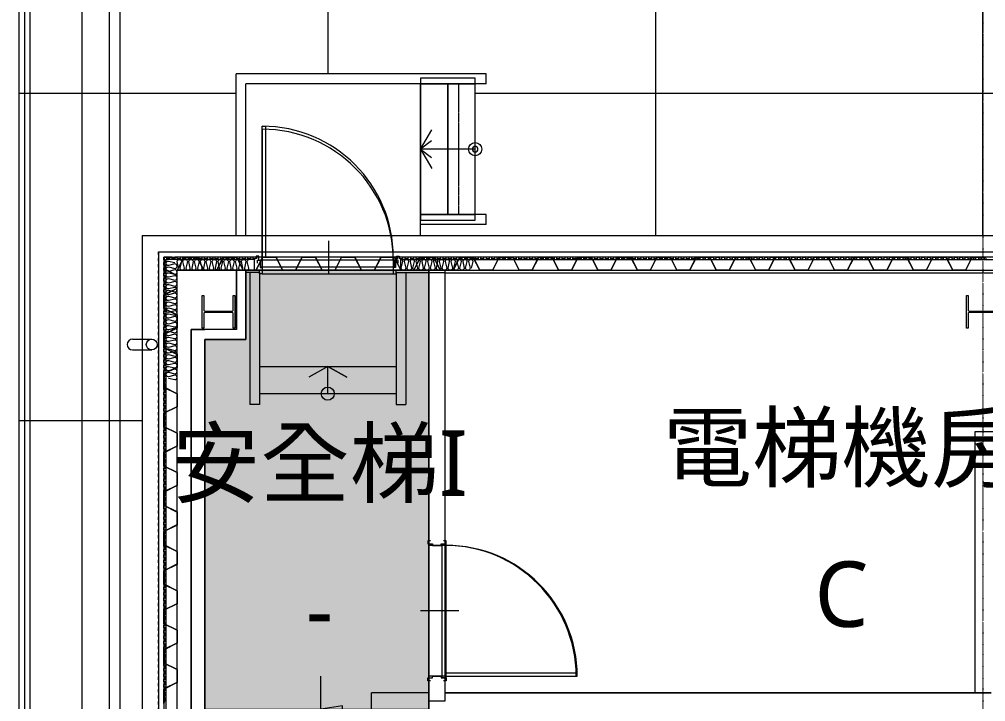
# Model space of a CAD drawing. Extents: x -32000 to 401936, y -48083 to 131250.
# Drawn here: x 175 to 9025, y 63428 to 69680 of the extents above; entities that cross this region are included whole.
import ezdxf
from ezdxf.enums import TextEntityAlignment as Align

# ---------------------------------------------------------------- set-up
doc = ezdxf.new("R2010")
doc.units = 0
doc.header["$LTSCALE"] = 10
for name, pattern in [('H12PL4$0$JJP_三點線', [0.9, 0.3, -0.15, 0, -0.15, 0, -0.15, 0, -0.15]), ('H12PL4$0$JJP_虛線(退縮線、投影線、地下室範圍、非屬本工程、圖面分區)', [0.45, 0.3, -0.15]), ('XFM7P40ICA$0$H12PL4$0$CENTERK1', [0.0983, 0.0833, -0.005, 0.005, -0.005]), ('XFM7P40ICA$0$H12PL4$0$JJP_三點線', [0.9, 0.3, -0.15, 0, -0.15, 0, -0.15, 0, -0.15]), ('XFM7P40ICA$0$H12PL4$0$TAI_虛線', [5.644, 2.822, -2.822])]:
    doc.linetypes.add(name, pattern=pattern)
for name, color, linetype in [('H12PL4$0$A-STRS', 252, 'Continuous'), ('H12PL4$0$A-WALL-EX', 252, 'Continuous'), ('H12PL4$0$A-WALL-IN', 252, 'Continuous'), ('H12PL4$0$A-ZONE', 252, 'Continuous'), ('H12PL4$0$Door', 252, 'Continuous'), ('H12PL4$0$Hattch', 252, 'Continuous'), ('H12PL4$0$S-GRID', 252, 'Continuous'), ('H12PL4$0$S-SLAB-SHOW', 252, 'Continuous'), ('XFM7P40ICA$0$H12PL4$0$A-CLNG', 252, 'Continuous'), ('XFM7P40ICA$0$H12PL4$0$A-WALL-EX', 252, 'Continuous'), ('XFM7P40ICA$0$H12PL4$0$A-WALL-IN', 252, 'Continuous'), ('XFM7P40ICA$0$H12PL4$0$Hattch', 252, 'Continuous'), ('XFM7P40ICA$0$H12PL4$0$L40_19_200_HYOKI', 252, 'Continuous'), ('XFM7P40ICA$0$H12PL4$0$L40_19_DRAN', 252, 'Continuous'), ('XFM7P40ICA$0$H12PL4$0$L40_19_GW', 252, 'Continuous'), ('XFM7P40ICA$0$H12PL4$0$L40_19_KAIDAN', 252, 'Continuous'), ('XFM7P40ICA$0$H12PL4$0$L40_19_MEJI', 252, 'Continuous'), ('XFM7P40ICA$0$H12PL4$0$L40_19_SIAGE1', 252, 'Continuous'), ('XFM7P40ICA$0$H12PL4$0$L40_19_SIAGE2', 252, 'Continuous'), ('XFM7P40ICA$0$H12PL4$0$L40_19_SIAGE3', 252, 'Continuous'), ('XFM7P40ICA$0$H12PL4$0$L40_19_STEEL2', 252, 'Continuous'), ('XFM7P40ICA$0$H12PL4$0$L40_19_SUGATA3', 252, 'Continuous'), ('XFM7P40ICA$0$H12PL4$0$L40_19_TATEGU1', 252, 'Continuous'), ('XFM7P40ICA$0$H12PL4$0$L40_19_TATEGU3', 252, 'Continuous'), ('XFM7P40ICA$0$H12PL4$0$S-GRID', 252, 'Continuous')]:
    doc.layers.add(name, color=color, linetype=linetype)
doc.styles.add('H12PL4$0$Standard', font='', dxfattribs={"width": 0.8})
doc.styles.get('H12PL4$0$Standard').set_extended_font_data('Microsoft JhengHei')

# ---------------------------------------------------------------- blocks, each defined once
blk = doc.blocks.new('XFM7P40ICA$0$H12PL4')
at = {"layer": 'XFM7P40ICA$0$H12PL4$0$A-CLNG', "linetype": 'XFM7P40ICA$0$H12PL4$0$TAI_虛線', "lineweight": 0, "flags": 128}
for points in [[(1450, 67550), (14310, 67550)], [(1450, 59450), (1450, 67550)]]:
    blk.add_lwpolyline(points, dxfattribs=at)
at = {"layer": 'XFM7P40ICA$0$H12PL4$0$A-WALL-EX', "lineweight": 0}
for p, q in [((750, -2300), (750, 82649.8)), ((1100, -2300), (1100, 82649.8))]:
    blk.add_line(p, q, dxfattribs=at)
at = {"layer": 'XFM7P40ICA$0$H12PL4$0$A-WALL-EX', "lineweight": 0, "flags": 128}
for points in [[(1500, 67500), (1620, 67500)], [(1500, 67500), (1500, 59500)], [(14140, 67500), (1620, 67500)], [(1620, 67380), (14140, 67380)], [(1620, 59620), (1620, 67380)]]:
    blk.add_lwpolyline(points, dxfattribs=at)
at = {"layer": 'XFM7P40ICA$0$H12PL4$0$A-WALL-IN', "lineweight": 0, "flags": 128}
for points in [[(4075, 67355.5), (3925, 67355.5)], [(3925, 67355.5), (3925, 63435)], [(4075, 63435), (4075, 67355.5)], [(3925, 63435), (4075, 63435)]]:
    blk.add_lwpolyline(points, dxfattribs=at)
at = {"layer": 'XFM7P40ICA$0$H12PL4$0$Hattch', "lineweight": 0}
for p, q in [((1501.7, 67500), (1501.7, 67498.3)), ((1501.7, 67498.3), (1501.7, 67391.4)), ((1622.3, 67381.7), (1681.4, 67500)), ((1623.3, 67380), (1682.5, 67498.3)), ((1804.2, 67498.3), (1682.5, 67498.3)), ((1864.4, 67380), (1805.2, 67498.3)), ((1865.4, 67381.7), (1806.2, 67500)), ((1983.3, 67381.7), (2042.5, 67500)), ((1984.4, 67380), (2043.5, 67498.3)), ((2042.5, 67500), (2166.2, 67500)), ((2165.2, 67498.3), (2043.5, 67498.3)), ((2225.4, 67380), (2166.2, 67498.3)), ((2226.4, 67381.7), (2167.3, 67500)), ((2344.4, 67381.7), (2403.5, 67500)), ((2345.4, 67380), (2404.5, 67498.3)), ((2403.5, 67500), (2527.3, 67500)), ((2526.2, 67498.3), (2404.5, 67498.3)), ((2586.4, 67380), (2527.3, 67498.3)), ((2587.5, 67381.7), (2528.3, 67500)), ((2705.4, 67381.7), (2764.5, 67500)), ((2706.4, 67380), (2765.6, 67498.3)), ((2764.5, 67500), (2888.3, 67500)), ((2887.3, 67498.3), (2765.6, 67498.3)), ((2947.5, 67380), (2888.3, 67498.3)), ((2948.5, 67381.7), (2889.3, 67500)), ((3066.4, 67381.7), (3125.6, 67500)), ((3067.5, 67380), (3126.6, 67498.3)), ((3125.6, 67500), (3249.3, 67500)), ((3248.3, 67498.3), (3126.6, 67498.3)), ((3308.5, 67380), (3249.3, 67498.3)), ((3309.5, 67381.7), (3250.4, 67500)), ((3427.5, 67381.7), (3486.6, 67500)), ((3428.5, 67380), (3487.7, 67498.3)), ((3486.6, 67500), (3610.4, 67500)), ((3609.3, 67498.3), (3487.7, 67498.3)), ((3669.5, 67380), (3610.4, 67498.3)), ((3670.6, 67381.7), (3611.4, 67500)), ((3788.5, 67381.7), (3847.7, 67500)), ((3789.5, 67380), (3848.7, 67498.3)), ((3847.7, 67500), (3971.4, 67500)), ((3970.4, 67498.3), (3848.7, 67498.3)), ((4030.6, 67380), (3971.4, 67498.3)), ((4031.6, 67381.7), (3972.5, 67500)), ((4149.5, 67381.7), (4208.7, 67500)), ((4150.6, 67380), (4209.7, 67498.3)), ((4208.7, 67500), (4332.5, 67500)), ((4331.4, 67498.3), (4209.7, 67498.3)), ((4391.6, 67380), (4332.5, 67498.3)), ((4392.7, 67381.7), (4333.5, 67500)), ((4510.6, 67381.7), (4569.7, 67500)), ((4511.6, 67380), (4570.8, 67498.3)), ((4569.7, 67500), (4693.5, 67500)), ((4692.5, 67498.3), (4570.8, 67498.3)), ((4752.7, 67380), (4693.5, 67498.3)), ((4753.7, 67381.7), (4694.5, 67500)), ((4871.6, 67381.7), (4930.8, 67500)), ((4872.7, 67380), (4931.8, 67498.3)), ((4930.8, 67500), (5054.5, 67500)), ((5053.5, 67498.3), (4931.8, 67498.3)), ((5113.7, 67380), (5054.5, 67498.3)), ((5114.7, 67381.7), (5055.6, 67500)), ((5232.7, 67381.7), (5291.8, 67500)), ((5233.7, 67380), (5292.9, 67498.3)), ((5291.8, 67500), (5415.6, 67500)), ((5414.5, 67498.3), (5292.9, 67498.3)), ((5474.7, 67380), (5415.6, 67498.3)), ((5475.8, 67381.7), (5416.6, 67500)), ((5593.7, 67381.7), (5652.9, 67500)), ((5594.7, 67380), (5653.9, 67498.3)), ((5652.9, 67500), (5776.6, 67500)), ((5775.6, 67498.3), (5653.9, 67498.3)), ((5835.8, 67380), (5776.6, 67498.3)), ((5836.8, 67381.7), (5777.7, 67500)), ((5954.7, 67381.7), (6013.9, 67500)), ((5955.8, 67380), (6014.9, 67498.3)), ((6013.9, 67500), (6137.7, 67500)), ((6136.6, 67498.3), (6014.9, 67498.3)), ((6196.8, 67380), (6137.7, 67498.3)), ((6197.8, 67381.7), (6138.7, 67500)), ((6315.8, 67381.7), (6374.9, 67500)), ((6316.8, 67380), (6376, 67498.3)), ((6374.9, 67500), (6498.7, 67500)), ((6497.7, 67498.3), (6376, 67498.3)), ((6557.8, 67380), (6498.7, 67498.3)), ((6558.9, 67381.7), (6499.7, 67500)), ((6676.8, 67381.7), (6736, 67500)), ((6677.8, 67380), (6737, 67498.3)), ((6736, 67500), (6859.7, 67500)), ((6858.7, 67498.3), (6737, 67498.3)), ((6918.9, 67380), (6859.7, 67498.3)), ((6919.9, 67381.7), (6860.8, 67500)), ((7037.8, 67381.7), (7097, 67500)), ((7038.9, 67380), (7098, 67498.3)), ((7097, 67500), (7220.8, 67500)), ((7219.7, 67498.3), (7098, 67498.3)), ((7279.9, 67380), (7220.8, 67498.3)), ((7281, 67381.7), (7221.8, 67500)), ((7398.9, 67381.7), (7458, 67500)), ((7399.9, 67380), (7459.1, 67498.3)), ((7458, 67500), (7581.8, 67500)), ((7580.8, 67498.3), (7459.1, 67498.3)), ((7641, 67380), (7581.8, 67498.3)), ((7642, 67381.7), (7582.8, 67500)), ((7759.9, 67381.7), (7819.1, 67500)), ((7761, 67380), (7820.1, 67498.3)), ((7819.1, 67500), (7942.8, 67500)), ((7941.8, 67498.3), (7820.1, 67498.3)), ((8002, 67380), (7942.8, 67498.3)), ((8003, 67381.7), (7943.9, 67500)), ((8121, 67381.7), (8180.1, 67500)), ((8122, 67380), (8181.2, 67498.3)), ((8180.1, 67500), (8303.9, 67500)), ((8302.8, 67498.3), (8181.2, 67498.3)), ((8363, 67380), (8303.9, 67498.3)), ((8364.1, 67381.7), (8304.9, 67500)), ((8482, 67381.7), (8541.2, 67500)), ((8483, 67380), (8542.2, 67498.3)), ((8541.2, 67500), (8664.9, 67500)), ((8663.9, 67498.3), (8542.2, 67498.3)), ((8724.1, 67380), (8664.9, 67498.3)), ((8725.1, 67381.7), (8666, 67500)), ((8843, 67381.7), (8902.2, 67500)), ((8844.1, 67380), (8903.2, 67498.3)), ((8902.2, 67500), (9026, 67500)), ((9024.9, 67498.3), (8903.2, 67498.3)), ((1520.8, 67380), (1500, 67390.4)), ((1524.6, 67380), (1501.7, 67391.4)), ((1618.3, 67331.2), (1520.8, 67380)), ((1620, 67332.3), (1524.6, 67380)), ((1622.3, 67381.7), (1620, 67381.7)), ((1984.4, 67380), (1864.4, 67380)), ((1983.3, 67381.7), (1865.4, 67381.7)), ((2345.4, 67380), (2225.4, 67380)), ((2344.4, 67381.7), (2226.4, 67381.7)), ((2706.4, 67380), (2586.4, 67380)), ((2705.4, 67381.7), (2587.5, 67381.7)), ((3067.5, 67380), (2947.5, 67380)), ((3066.4, 67381.7), (2948.5, 67381.7)), ((3428.5, 67380), (3308.5, 67380)), ((3427.5, 67381.7), (3309.5, 67381.7)), ((3789.5, 67380), (3669.5, 67380)), ((3788.5, 67381.7), (3670.6, 67381.7)), ((4150.6, 67380), (4030.6, 67380)), ((4149.5, 67381.7), (4031.6, 67381.7)), ((4511.6, 67380), (4391.6, 67380)), ((4510.6, 67381.7), (4392.7, 67381.7)), ((4872.7, 67380), (4752.7, 67380)), ((4871.6, 67381.7), (4753.7, 67381.7)), ((5233.7, 67380), (5113.7, 67380)), ((5232.7, 67381.7), (5114.7, 67381.7)), ((5594.7, 67380), (5474.7, 67380)), ((5593.7, 67381.7), (5475.8, 67381.7)), ((5955.8, 67380), (5835.8, 67380)), ((5954.7, 67381.7), (5836.8, 67381.7)), ((6316.8, 67380), (6196.8, 67380)), ((6315.8, 67381.7), (6197.8, 67381.7)), ((6677.8, 67380), (6557.8, 67380)), ((6676.8, 67381.7), (6558.9, 67381.7)), ((7038.9, 67380), (6918.9, 67380)), ((7037.8, 67381.7), (6919.9, 67381.7)), ((7399.9, 67380), (7279.9, 67380)), ((7398.9, 67381.7), (7281, 67381.7)), ((7761, 67380), (7641, 67380)), ((7759.9, 67381.7), (7642, 67381.7)), ((8122, 67380), (8002, 67380)), ((8121, 67381.7), (8003, 67381.7)), ((8483, 67380), (8363, 67380)), ((8482, 67381.7), (8364.1, 67381.7)), ((8844.1, 67380), (8724.1, 67380)), ((8843, 67381.7), (8725.1, 67381.7)), ((1618.3, 67331.2), (1618.3, 67213.3)), ((1618.3, 67213.3), (1500, 67154.2)), ((1620, 67212.3), (1501.7, 67153.1)), ((1500, 67029.4), (1500, 67153.1)), ((1501.7, 67152.1), (1501.7, 67030.4)), ((1618.3, 66970.2), (1500, 67029.4)), ((1620, 66971.2), (1501.7, 67030.4)), ((1618.3, 66970.2), (1618.3, 66852.3)), ((1620, 66971.2), (1620, 66851.2)), ((1618.3, 66852.3), (1500, 66793.1)), ((1620, 66851.2), (1501.7, 66792.1)), ((1500, 66668.3), (1500, 66792.1)), ((1501.7, 66791), (1501.7, 66669.4)), ((1618.3, 66609.2), (1500, 66668.3)), ((1620, 66610.2), (1501.7, 66669.4)), ((1618.3, 66609.2), (1618.3, 66491.2)), ((1620, 66610.2), (1620, 66490.2)), ((1618.3, 66491.2), (1500, 66432.1)), ((1620, 66490.2), (1501.7, 66431)), ((1500, 66307.3), (1500, 66431)), ((1501.7, 66430), (1501.7, 66308.3)), ((1618.3, 66248.1), (1500, 66307.3)), ((1620, 66249.2), (1501.7, 66308.3)), ((1618.3, 66248.1), (1618.3, 66130.2)), ((1620, 66249.2), (1620, 66129.2)), ((1618.3, 66130.2), (1500, 66071)), ((1620, 66129.2), (1501.7, 66070)), ((1500, 65946.3), (1500, 66070)), ((1501.7, 66069), (1501.7, 65947.3)), ((1618.3, 65887.1), (1500, 65946.3)), ((1620, 65888.1), (1501.7, 65947.3)), ((1618.3, 65887.1), (1618.3, 65769.2)), ((1620, 65888.1), (1620, 65768.1)), ((1618.3, 65769.2), (1500, 65710)), ((1620, 65768.1), (1501.7, 65709)), ((1500, 65585.2), (1500, 65709)), ((1501.7, 65707.9), (1501.7, 65586.3)), ((1618.3, 65526.1), (1500, 65585.2)), ((1620, 65527.1), (1501.7, 65586.3)), ((1618.3, 65526.1), (1618.3, 65408.1)), ((1620, 65527.1), (1620, 65407.1)), ((1618.3, 65408.1), (1500, 65349)), ((1620, 65407.1), (1501.7, 65347.9)), ((1500, 65224.2), (1500, 65347.9)), ((1501.7, 65346.9), (1501.7, 65225.2)), ((1618.3, 65165), (1500, 65224.2)), ((1620, 65166.1), (1501.7, 65225.2)), ((1618.3, 65165), (1618.3, 65047.1)), ((1620, 65166.1), (1620, 65046.1)), ((1618.3, 65047.1), (1500, 64987.9)), ((1500, 64863.1), (1500, 64986.9)), ((1620, 65046.1), (1501.7, 64986.9)), ((1501.7, 64985.9), (1501.7, 64864.2)), ((1618.3, 64804), (1500, 64863.1)), ((1620, 64805), (1501.7, 64864.2)), ((1618.3, 64804), (1618.3, 64686.1)), ((1620, 64805), (1620, 64685)), ((1618.3, 64686.1), (1500, 64626.9)), ((1500, 64502.1), (1500, 64625.9)), ((1620, 64685), (1501.7, 64625.9)), ((1501.7, 64624.8), (1501.7, 64503.1)), ((1618.3, 64442.9), (1500, 64502.1)), ((1620, 64444), (1501.7, 64503.1)), ((1618.3, 64442.9), (1618.3, 64325)), ((1620, 64444), (1620, 64324)), ((1618.3, 64325), (1500, 64265.9)), ((1500, 64141.1), (1500, 64264.8)), ((1620, 64324), (1501.7, 64264.8)), ((1501.7, 64263.8), (1501.7, 64142.1)), ((1618.3, 64081.9), (1500, 64141.1)), ((1620, 64082.9), (1501.7, 64142.1)), ((1618.3, 64081.9), (1618.3, 63964)), ((1620, 64082.9), (1620, 63962.9)), ((1618.3, 63964), (1500, 63904.8)), ((1500, 63780), (1500, 63903.8)), ((1620, 63962.9), (1501.7, 63903.8)), ((1501.7, 63902.7), (1501.7, 63781.1)), ((1618.3, 63720.9), (1500, 63780)), ((1620, 63721.9), (1501.7, 63781.1)), ((1618.3, 63720.9), (1618.3, 63602.9)), ((1620, 63721.9), (1620, 63601.9)), ((1618.3, 63602.9), (1500, 63543.8)), ((1620, 63601.9), (1501.7, 63542.7)), ((1500, 63419), (1500, 63542.7)), ((1501.7, 63541.7), (1501.7, 63420))]:
    blk.add_line(p, q, dxfattribs=at)
at = {"layer": 'XFM7P40ICA$0$H12PL4$0$L40_19_200_HYOKI', "lineweight": 0, "flags": 128}
blk.add_lwpolyline([(3134.9, 63160), (3134.9, 63390), (2934.9, 63360), (2934.9, 63660)], dxfattribs=at)
at = {"layer": 'XFM7P40ICA$0$H12PL4$0$L40_19_DRAN', "lineweight": 0}
for p, q in [((1212.5, 66750), (1387.5, 66750)), ((1212.5, 66650), (1387.5, 66650))]:
    blk.add_line(p, q, dxfattribs=at)
blk.add_circle((1387.5, 66700), 50, dxfattribs=at)
blk.add_arc((1212.5, 66700), 50, 90, 270, dxfattribs=at)
at = {"layer": 'XFM7P40ICA$0$H12PL4$0$L40_19_GW', "lineweight": 0, "flags": 128}
for points in [[(1540.1, 66393), (1598.9, 66378.6, 1), (1598.9, 66419.8), (1540.1, 66405.4, -1), (1540.1, 66446.6), (1598.9, 66432.2, 1), (1598.9, 66473.4), (1540.1, 66459, -1), (1540.1, 66500.2), (1598.9, 66485.8, 1), (1598.9, 66527), (1540.1, 66512.6, -1), (1540.1, 66553.8), (1598.9, 66539.4, 1), (1598.9, 66580.6), (1540.1, 66566.2, -1), (1540.1, 66607.4), (1598.9, 66593, 1), (1598.9, 66634.2), (1540.1, 66619.8, -1), (1540.1, 66661), (1598.9, 66646.6, 1), (1598.9, 66687.8), (1540.1, 66673.4, -1), (1540.1, 66714.6), (1598.9, 66700.2, 1), (1598.9, 66741.4), (1540.1, 66727, -1), (1540.1, 66768.2), (1598.9, 66753.8, 1), (1598.9, 66795), (1540.1, 66780.6, -1), (1540.1, 66821.8), (1598.9, 66807.4, 1), (1598.9, 66848.6), (1540.1, 66834.2, -1), (1540.1, 66875.4), (1598.9, 66861, 1), (1598.9, 66902.2), (1540.1, 66887.8, -1), (1540.1, 66929), (1598.9, 66914.6, 1), (1598.9, 66955.8), (1540.1, 66941.4, -1), (1540.1, 66982.6), (1598.9, 66968.2, 1), (1598.9, 67009.4), (1540.1, 66995, -1), (1540.1, 67036.2), (1598.9, 67021.8, 1), (1598.9, 67063), (1540.1, 67048.6, -1), (1540.1, 67089.8), (1598.9, 67075.4, 1), (1598.9, 67116.6), (1540.1, 67102.2, -1), (1540.1, 67143.4), (1598.9, 67129, 1), (1598.9, 67170.2), (1540.1, 67155.8, -1), (1540.1, 67197), (1598.9, 67182.6, 1), (1598.9, 67223.8), (1540.1, 67209.4, -1), (1540.1, 67250.6), (1598.9, 67236.2, 1), (1598.9, 67277.4), (1540.1, 67263, -1), (1540.1, 67304.2), (1598.9, 67289.8, 1), (1598.9, 67331), (1540.1, 67316.6, -1), (1540.1, 67357.8), (1598.9, 67343.4, 1), (1598.9, 67384.6), (1540.1, 67370.2, -1), (1540.1, 67411.4), (1598.9, 67397, 1), (1598.9, 67438.2), (1540.1, 67423.8, -1), (1540.1, 67465), (1598.9, 67450.6)], [(1633.9, 67401.1), (1619.5, 67459.9, -1), (1660.7, 67459.9), (1646.3, 67401.1, 1), (1687.5, 67401.1), (1673.1, 67459.9, -1), (1714.3, 67459.9), (1699.9, 67401.1, 1), (1741.1, 67401.1), (1726.7, 67459.9, -1), (1767.9, 67459.9), (1753.5, 67401.1, 1), (1794.7, 67401.1), (1780.3, 67459.9, -1), (1821.5, 67459.9), (1807.1, 67401.1, 1), (1848.3, 67401.1), (1833.9, 67459.9, -1), (1875.1, 67459.9), (1860.7, 67401.1, 1), (1901.9, 67401.1), (1887.5, 67459.9, -1), (1928.7, 67459.9), (1914.3, 67401.1, 1), (1955.5, 67401.1), (1941.1, 67459.9, -1), (1982.3, 67459.9), (1967.9, 67401.1, 1), (2009.1, 67401.1), (1994.7, 67459.9, -1), (2035.9, 67459.9), (2021.5, 67401.1, 1), (2062.7, 67401.1), (2048.3, 67459.9, -1), (2089.5, 67459.9), (2075.1, 67401.1, 1), (2116.3, 67401.1), (2101.9, 67459.9, -1), (2143.1, 67459.9), (2128.7, 67401.1, 1), (2169.9, 67401.1), (2155.5, 67459.9, -1), (2196.7, 67459.9), (2182.3, 67401.1, 1), (2223.5, 67401.1), (2209.1, 67459.9, -1), (2250.3, 67459.9), (2235.9, 67401.1, 1), (2277.1, 67401.1), (2262.7, 67459.9, -0.367658), (2280, 67480.2)], [(4316.1, 67401.1), (4330.5, 67459.9, 1), (4289.3, 67459.9), (4303.7, 67401.1, -1), (4262.5, 67401.1), (4276.9, 67459.9, 1), (4235.7, 67459.9), (4250.1, 67401.1, -1), (4208.9, 67401.1), (4223.3, 67459.9, 1), (4182.1, 67459.9), (4196.5, 67401.1, -1), (4155.3, 67401.1), (4169.7, 67459.9, 1), (4128.5, 67459.9), (4142.9, 67401.1, -1), (4101.7, 67401.1), (4116.1, 67459.9, 1), (4074.9, 67459.9), (4089.3, 67401.1, -1), (4048.1, 67401.1), (4062.5, 67459.9, 1), (4021.3, 67459.9), (4035.7, 67401.1, -1), (3994.5, 67401.1), (4008.9, 67459.9, 1), (3967.7, 67459.9), (3982.1, 67401.1, -1), (3940.9, 67401.1), (3955.3, 67459.9, 1), (3914.1, 67459.9), (3928.5, 67401.1, -1), (3887.3, 67401.1), (3901.7, 67459.9, 1), (3860.5, 67459.9), (3874.9, 67401.1, -1), (3833.7, 67401.1), (3848.1, 67459.9, 1), (3806.9, 67459.9), (3821.3, 67401.1, -1), (3780.1, 67401.1), (3794.5, 67459.9, 1), (3753.3, 67459.9), (3767.7, 67401.1, -1), (3726.5, 67401.1), (3740.9, 67459.9, 1), (3699.7, 67459.9), (3714.1, 67401.1, -1), (3672.9, 67401.1), (3687.3, 67459.9, 0.367658), (3670, 67480.2)]]:
    blk.add_lwpolyline(points, format="xyb", dxfattribs=at)
at = {"layer": 'XFM7P40ICA$0$H12PL4$0$L40_19_KAIDAN', "lineweight": 0, "flags": 128}
blk.add_lwpolyline([(3000, 66250), (3000, 66500), (3175, 66400), (3000, 66500), (2825, 66400)], dxfattribs=at)
at = {"layer": 'XFM7P40ICA$0$H12PL4$0$L40_19_MEJI', "lineweight": 0}
for p, q in [((3000, 82050), (3000, 69180)), ((6000, 82050), (6000, 67700)), ((9000, 67700), (9000, 82050)), ((750, 45000), (750, 81550)), ((1000, 59050), (1000, 74500)), ((2160, 69000), (175, 69000)), ((17300, 69000), (4350, 69000)), ((1300, 66000), (175, 66000))]:
    blk.add_line(p, q, dxfattribs=at)
at = {"layer": 'XFM7P40ICA$0$H12PL4$0$L40_19_SIAGE1', "lineweight": 0}
for p, q in [((2250, 67358.5), (2250, 66747)), ((2375, 67358.5), (2250, 67358.5)), ((3625, 67358.5), (3925, 67358.5)), ((3925, 64900), (3925, 67358.5)), ((4075, 67355.5), (14115.5, 67355.5)), ((4075, 64900), (4075, 67355.5)), ((2250, 66747), (1875, 66747)), ((1875, 66747), (1875, 60600)), ((3925, 63510), (3925, 63620)), ((4075, 63510), (4075, 63620)), ((3400, 63360), (3400, 63510)), ((3925, 63510), (3400, 63510)), ((4075, 63510), (9075, 63510))]:
    blk.add_line(p, q, dxfattribs=at)
at = {"layer": 'XFM7P40ICA$0$H12PL4$0$L40_19_SIAGE1', "lineweight": 0, "flags": 128}
blk.add_lwpolyline([(1549.6, 67501.2), (1498.8, 67501.2), (1498.8, 67450.4)], dxfattribs=at)
blk.add_lwpolyline([(1549.6, 67501.2), (1498.8, 67501.2), (1498.8, 67450.4)], dxfattribs=at)
at = {"layer": 'XFM7P40ICA$0$H12PL4$0$L40_19_SIAGE2', "lineweight": 0, "flags": 128}
for points in [[(1500, 63410.4), (1500, 63435.2), (1514.5, 63435.2), (1514.5, 63460), (1500, 63460), (1500, 63484.8), (1514.5, 63484.8), (1514.5, 63509.6), (1500, 63509.6), (1500, 63534.4), (1514.5, 63534.4), (1514.5, 63559.2), (1500, 63559.2), (1500, 63584), (1514.5, 63584), (1514.5, 63608.8), (1500, 63608.8), (1500, 63633.6), (1514.5, 63633.6), (1514.5, 63658.4), (1500, 63658.4), (1500, 63683.2), (1514.5, 63683.2), (1514.5, 63708), (1500, 63708), (1500, 63732.8), (1514.5, 63732.8), (1514.5, 63757.6), (1500, 63757.6), (1500, 63782.4), (1514.5, 63782.4), (1514.5, 63807.2), (1500, 63807.2), (1500, 63832), (1514.5, 63832), (1514.5, 63856.8), (1500, 63856.8), (1500, 63881.6), (1514.5, 63881.6), (1514.5, 63906.4), (1500, 63906.4), (1500, 63931.2), (1514.5, 63931.2), (1514.5, 63956), (1500, 63956), (1500, 63980.8), (1514.5, 63980.8), (1514.5, 64005.6), (1500, 64005.6), (1500, 64030.4), (1514.5, 64030.4), (1514.5, 64055.2), (1500, 64055.2), (1500, 64080), (1514.5, 64080), (1514.5, 64104.8), (1500, 64104.8), (1500, 64129.6), (1514.5, 64129.6), (1514.5, 64154.4), (1500, 64154.4), (1500, 64179.2), (1514.5, 64179.2), (1514.5, 64204), (1500, 64204), (1500, 64228.8), (1514.5, 64228.8), (1514.5, 64253.6), (1500, 64253.6), (1500, 64278.4), (1514.5, 64278.4), (1514.5, 64303.2), (1500, 64303.2), (1500, 64328), (1514.5, 64328), (1514.5, 64352.8), (1500, 64352.8), (1500, 64377.6), (1514.5, 64377.6), (1514.5, 64402.4), (1500, 64402.4), (1500, 64427.2), (1514.5, 64427.2), (1514.5, 64452), (1500, 64452), (1500, 64476.8), (1514.5, 64476.8), (1514.5, 64501.6), (1500, 64501.6), (1500, 64526.4), (1514.5, 64526.4), (1514.5, 64551.2), (1500, 64551.2), (1500, 64576), (1514.5, 64576), (1514.5, 64600.8), (1500, 64600.8), (1500, 64625.6), (1514.5, 64625.6), (1514.5, 64650.4), (1500, 64650.4), (1500, 64675.2), (1514.5, 64675.2), (1514.5, 64700), (1500, 64700), (1500, 64724.8), (1514.5, 64724.8), (1514.5, 64749.6), (1500, 64749.6), (1500, 64774.4), (1514.5, 64774.4), (1514.5, 64799.2), (1500, 64799.2), (1500, 64824), (1514.5, 64824), (1514.5, 64848.8), (1500, 64848.8), (1500, 64873.6), (1514.5, 64873.6), (1514.5, 64898.4), (1500, 64898.4), (1500, 64923.2), (1514.5, 64923.2), (1514.5, 64948), (1500, 64948), (1500, 64972.8), (1514.5, 64972.8), (1514.5, 64997.6), (1500, 64997.6), (1500, 65022.4), (1514.5, 65022.4), (1514.5, 65047.2), (1500, 65047.2), (1500, 65072), (1514.5, 65072), (1514.5, 65096.8), (1500, 65096.8), (1500, 65121.6), (1514.5, 65121.6), (1514.5, 65146.4), (1500, 65146.4), (1500, 65171.2), (1514.5, 65171.2), (1514.5, 65196), (1500, 65196), (1500, 65220.8), (1514.5, 65220.8), (1514.5, 65245.6), (1500, 65245.6), (1500, 65270.4), (1514.5, 65270.4), (1514.5, 65295.2), (1500, 65295.2), (1500, 65320), (1514.5, 65320), (1514.5, 65344.8), (1500, 65344.8), (1500, 65369.6), (1514.5, 65369.6), (1514.5, 65394.4), (1500, 65394.4), (1500, 65419.2), (1514.5, 65419.2), (1514.5, 65444), (1500, 65444), (1500, 65468.8), (1514.5, 65468.8), (1514.5, 65493.6), (1500, 65493.6), (1500, 65518.4), (1514.5, 65518.4), (1514.5, 65543.2), (1500, 65543.2), (1500, 65568), (1514.5, 65568), (1514.5, 65592.8), (1500, 65592.8), (1500, 65617.6), (1514.5, 65617.6), (1514.5, 65642.4), (1500, 65642.4), (1500, 65667.2), (1514.5, 65667.2), (1514.5, 65692), (1500, 65692), (1500, 65716.8), (1514.5, 65716.8), (1514.5, 65741.6), (1500, 65741.6), (1500, 65766.4), (1514.5, 65766.4), (1514.5, 65791.2), (1500, 65791.2), (1500, 65816), (1514.5, 65816), (1514.5, 65840.8), (1500, 65840.8), (1500, 65865.6), (1514.5, 65865.6), (1514.5, 65890.4), (1500, 65890.4), (1500, 65915.2), (1514.5, 65915.2), (1514.5, 65940), (1500, 65940), (1500, 65964.8), (1514.5, 65964.8), (1514.5, 65989.6), (1500, 65989.6), (1500, 66014.4), (1514.5, 66014.4), (1514.5, 66039.2), (1500, 66039.2), (1500, 66064), (1514.5, 66064), (1514.5, 66088.8), (1500, 66088.8), (1500, 66113.6), (1514.5, 66113.6), (1514.5, 66138.4), (1500, 66138.4), (1500, 66163.2), (1514.5, 66163.2), (1514.5, 66188), (1500, 66188), (1500, 66212.8), (1514.5, 66212.8), (1514.5, 66237.6), (1500, 66237.6), (1500, 66262.4), (1514.5, 66262.4), (1514.5, 66287.2), (1500, 66287.2), (1500, 66312), (1514.5, 66312), (1514.5, 66336.8), (1500, 66336.8), (1500, 66361.6), (1514.5, 66361.6), (1514.5, 66386.4), (1500, 66386.4), (1500, 66411.2), (1514.5, 66411.2), (1514.5, 66436), (1500, 66436), (1500, 66460.8), (1514.5, 66460.8), (1514.5, 66485.6), (1500, 66485.6), (1500, 66510.4), (1514.5, 66510.4), (1514.5, 66535.2), (1500, 66535.2), (1500, 66560), (1514.5, 66560), (1514.5, 66584.8), (1500, 66584.8), (1500, 66609.6), (1514.5, 66609.6), (1514.5, 66634.4), (1500, 66634.4), (1500, 66659.2), (1514.5, 66659.2), (1514.5, 66684), (1500, 66684), (1500, 66708.8), (1514.5, 66708.8), (1514.5, 66733.6), (1500, 66733.6), (1500, 66758.4), (1514.5, 66758.4), (1514.5, 66783.2), (1500, 66783.2), (1500, 66808), (1514.5, 66808), (1514.5, 66832.8), (1500, 66832.8), (1500, 66857.6), (1514.5, 66857.6), (1514.5, 66882.4), (1500, 66882.4), (1500, 66907.2), (1514.5, 66907.2), (1514.5, 66932), (1500, 66932), (1500, 66956.8), (1514.5, 66956.8), (1514.5, 66981.6), (1500, 66981.6), (1500, 67006.4), (1514.5, 67006.4), (1514.5, 67031.2), (1500, 67031.2), (1500, 67056), (1514.5, 67056), (1514.5, 67080.8), (1500, 67080.8), (1500, 67105.6), (1514.5, 67105.6), (1514.5, 67130.4), (1500, 67130.4), (1500, 67155.2), (1514.5, 67155.2), (1514.5, 67180), (1500, 67180), (1500, 67204.8), (1514.5, 67204.8), (1514.5, 67229.6), (1500, 67229.6), (1500, 67254.4), (1514.5, 67254.4), (1514.5, 67279.2), (1500, 67279.2), (1500, 67304), (1514.5, 67304), (1514.5, 67328.8), (1500, 67328.8), (1500, 67353.6), (1514.5, 67353.6), (1514.5, 67378.4), (1500, 67378.4), (1500, 67403.2), (1514.5, 67403.2), (1514.5, 67428), (1500, 67428), (1500, 67452.8), (1514.5, 67452.8), (1514.5, 67477.6), (1500, 67477.6), (1500, 67500.8)], [(2366.4, 67485.5), (2366.4, 67500), (2341.6, 67500), (2341.6, 67485.5), (2316.8, 67485.5), (2316.8, 67500), (2292, 67500), (2292, 67485.5), (2267.2, 67485.5), (2267.2, 67500), (2242.4, 67500), (2242.4, 67485.5), (2217.6, 67485.5), (2217.6, 67500), (2192.8, 67500), (2192.8, 67485.5), (2168, 67485.5), (2168, 67500), (2143.2, 67500), (2143.2, 67485.5), (2118.4, 67485.5), (2118.4, 67500), (2093.6, 67500), (2093.6, 67485.5), (2068.8, 67485.5), (2068.8, 67500), (2044, 67500), (2044, 67485.5), (2019.2, 67485.5), (2019.2, 67500), (1994.4, 67500), (1994.4, 67485.5), (1969.6, 67485.5), (1969.6, 67500), (1946.4, 67500), (1946.4, 67485.5), (1921.6, 67485.5), (1921.6, 67500), (1896.8, 67500), (1896.8, 67485.5), (1872, 67485.5), (1872, 67500), (1847.2, 67500), (1847.2, 67485.5), (1822.4, 67485.5), (1822.4, 67500), (1797.6, 67500), (1797.6, 67485.5), (1772.8, 67485.5), (1772.8, 67500), (1748, 67500), (1748, 67485.5), (1723.2, 67485.5), (1723.2, 67500), (1698.4, 67500), (1698.4, 67485.5), (1673.6, 67485.5), (1673.6, 67500), (1648.8, 67500), (1648.8, 67485.5), (1624, 67485.5), (1624, 67500), (1599.2, 67500), (1599.2, 67485.5), (1574.4, 67485.5), (1574.4, 67500), (1549.6, 67500), (1549.6, 67485.5), (1524.8, 67485.5), (1524.8, 67500), (1500, 67500)], [(6409.8, 67485.5), (6385, 67485.5), (6385, 67500), (6360.2, 67500), (6360.2, 67485.5), (6335.4, 67485.5), (6335.4, 67500), (6310.6, 67500), (6310.6, 67485.5), (6285.8, 67485.5), (6285.8, 67500), (6261, 67500), (6261, 67485.5), (6236.2, 67485.5), (6236.2, 67500), (6211.4, 67500), (6211.4, 67485.5), (6186.6, 67485.5), (6186.6, 67500), (6161.8, 67500), (6161.8, 67485.5), (6137, 67485.5), (6137, 67500), (6112.2, 67500), (6112.2, 67485.5), (6087.4, 67485.5), (6087.4, 67500), (6062.6, 67500), (6062.6, 67485.5), (6037.8, 67485.5), (6037.8, 67500), (6014.6, 67500), (6014.6, 67485.5), (5989.8, 67485.5), (5989.8, 67500), (5965, 67500), (5965, 67485.5), (5940.2, 67485.5), (5940.2, 67500), (5915.4, 67500), (5915.4, 67485.5), (5890.6, 67485.5), (5890.6, 67500), (5865.8, 67500), (5865.8, 67485.5), (5841, 67485.5), (5841, 67500), (5816.2, 67500), (5816.2, 67485.5), (5791.4, 67485.5), (5791.4, 67500), (5766.6, 67500), (5766.6, 67485.5), (5741.8, 67485.5), (5741.8, 67500), (5717, 67500), (5717, 67485.5), (5692.2, 67485.5), (5692.2, 67500), (5667.4, 67500), (5667.4, 67485.5), (5642.6, 67485.5), (5642.6, 67500), (5617.8, 67500), (5617.8, 67485.5), (5593, 67485.5), (5593, 67500), (5568.2, 67500), (5568.2, 67485.5), (5543.4, 67485.5), (5543.4, 67500), (5518.6, 67500), (5518.6, 67485.5), (5493.8, 67485.5), (5493.8, 67500), (5469, 67500), (5469, 67485.5), (5444.2, 67485.5), (5444.2, 67500), (5419.4, 67500), (5419.4, 67485.5), (5394.6, 67485.5), (5394.6, 67500), (5369.8, 67500), (5369.8, 67485.5), (5345, 67485.5), (5345, 67500), (5320.2, 67500), (5320.2, 67485.5), (5295.4, 67485.5), (5295.4, 67500), (5270.6, 67500), (5270.6, 67485.5), (5245.8, 67485.5), (5245.8, 67500), (5221, 67500), (5221, 67485.5), (5196.2, 67485.5), (5196.2, 67500), (5171.4, 67500), (5171.4, 67485.5), (5146.6, 67485.5), (5146.6, 67500), (5121.8, 67500), (5121.8, 67485.5), (5097, 67485.5), (5097, 67500), (5072.2, 67500), (5072.2, 67485.5), (5047.4, 67485.5), (5047.4, 67500), (5022.6, 67500), (5022.6, 67485.5), (4997.8, 67485.5), (4997.8, 67500), (4973, 67500), (4973, 67485.5), (4948.2, 67485.5), (4948.2, 67500), (4923.4, 67500), (4923.4, 67485.5), (4898.6, 67485.5), (4898.6, 67500), (4873.8, 67500), (4873.8, 67485.5), (4849, 67485.5), (4849, 67500), (4824.2, 67500), (4824.2, 67485.5), (4799.4, 67485.5), (4799.4, 67500), (4774.6, 67500), (4774.6, 67485.5), (4749.8, 67485.5), (4749.8, 67500), (4725, 67500), (4725, 67485.5), (4700.2, 67485.5), (4700.2, 67500), (4675.4, 67500), (4675.4, 67485.5), (4650.6, 67485.5), (4650.6, 67500), (4625.8, 67500), (4625.8, 67485.5), (4601, 67485.5), (4601, 67500), (4576.2, 67500), (4576.2, 67485.5), (4551.4, 67485.5), (4551.4, 67500), (4526.6, 67500), (4526.6, 67485.5), (4501.8, 67485.5), (4501.8, 67500), (4477, 67500), (4477, 67485.5), (4452.2, 67485.5), (4452.2, 67500), (4427.4, 67500), (4427.4, 67485.5), (4402.6, 67485.5), (4402.6, 67500), (4377.8, 67500), (4377.8, 67485.5), (4353, 67485.5), (4353, 67500), (4328.2, 67500), (4328.2, 67485.5), (4303.4, 67485.5), (4303.4, 67500), (4278.6, 67500), (4278.6, 67485.5), (4253.8, 67485.5), (4253.8, 67500), (4229, 67500), (4229, 67485.5), (4204.2, 67485.5), (4204.2, 67500), (4179.4, 67500), (4179.4, 67485.5), (4154.6, 67485.5), (4154.6, 67500), (4129.8, 67500), (4129.8, 67485.5), (4105, 67485.5), (4105, 67500), (4080.2, 67500), (4080.2, 67485.5), (4055.4, 67485.5), (4055.4, 67500), (4030.6, 67500), (4030.6, 67485.5), (4005.8, 67485.5), (4005.8, 67500), (3982.6, 67500), (3982.6, 67485.5), (3957.8, 67485.5), (3957.8, 67500), (3933, 67500), (3933, 67485.5), (3908.2, 67485.5), (3908.2, 67500), (3883.4, 67500), (3883.4, 67485.5), (3858.6, 67485.5), (3858.6, 67500), (3833.8, 67500), (3833.8, 67485.5), (3809, 67485.5), (3809, 67500), (3784.2, 67500), (3784.2, 67485.5), (3759.4, 67485.5), (3759.4, 67500), (3734.6, 67500), (3734.6, 67485.5), (3709.8, 67485.5), (3709.8, 67500), (3685, 67500), (3685, 67485.5), (3660.2, 67485.5), (3660.2, 67500), (3635.4, 67500), (3635.4, 67485.5)], [(6409.8, 67485.5), (6409.8, 67500), (6434.6, 67500), (6434.6, 67485.5), (6459.4, 67485.5), (6459.4, 67500), (6484.2, 67500), (6484.2, 67485.5), (6509, 67485.5), (6509, 67500), (6533.8, 67500), (6533.8, 67485.5), (6558.6, 67485.5), (6558.6, 67500), (6583.4, 67500), (6583.4, 67485.5), (6608.2, 67485.5), (6608.2, 67500), (6633, 67500), (6633, 67485.5), (6657.8, 67485.5), (6657.8, 67500), (6682.6, 67500), (6682.6, 67485.5), (6707.4, 67485.5), (6707.4, 67500), (6732.2, 67500), (6732.2, 67485.5), (6757, 67485.5), (6757, 67500), (6781.8, 67500), (6781.8, 67485.5), (6806.6, 67485.5), (6806.6, 67500), (6829.8, 67500), (6829.8, 67485.5), (6854.6, 67485.5), (6854.6, 67500), (6879.4, 67500), (6879.4, 67485.5), (6904.2, 67485.5), (6904.2, 67500), (6929, 67500), (6929, 67485.5), (6953.8, 67485.5), (6953.8, 67500), (6978.6, 67500), (6978.6, 67485.5), (7003.4, 67485.5), (7003.4, 67500), (7028.2, 67500), (7028.2, 67485.5), (7053, 67485.5), (7053, 67500), (7077.8, 67500), (7077.8, 67485.5), (7102.6, 67485.5), (7102.6, 67500), (7127.4, 67500), (7127.4, 67485.5), (7152.2, 67485.5), (7152.2, 67500), (7177, 67500), (7177, 67485.5), (7201.8, 67485.5), (7201.8, 67500), (7226.6, 67500), (7226.6, 67485.5), (7251.4, 67485.5), (7251.4, 67500), (7276.2, 67500), (7276.2, 67485.5), (7301, 67485.5), (7301, 67500), (7325.8, 67500), (7325.8, 67485.5), (7350.6, 67485.5), (7350.6, 67500), (7375.4, 67500), (7375.4, 67485.5), (7400.2, 67485.5), (7400.2, 67500), (7425, 67500), (7425, 67485.5), (7449.8, 67485.5), (7449.8, 67500), (7474.6, 67500), (7474.6, 67485.5), (7499.4, 67485.5), (7499.4, 67500), (7524.2, 67500), (7524.2, 67485.5), (7549, 67485.5), (7549, 67500), (7573.8, 67500), (7573.8, 67485.5), (7598.6, 67485.5), (7598.6, 67500), (7623.4, 67500), (7623.4, 67485.5), (7648.2, 67485.5), (7648.2, 67500), (7673, 67500), (7673, 67485.5), (7697.8, 67485.5), (7697.8, 67500), (7722.6, 67500), (7722.6, 67485.5), (7747.4, 67485.5), (7747.4, 67500), (7772.2, 67500), (7772.2, 67485.5), (7797, 67485.5), (7797, 67500), (7821.8, 67500), (7821.8, 67485.5), (7846.6, 67485.5), (7846.6, 67500), (7871.4, 67500), (7871.4, 67485.5), (7896.2, 67485.5), (7896.2, 67500), (7921, 67500), (7921, 67485.5), (7945.8, 67485.5), (7945.8, 67500), (7970.6, 67500), (7970.6, 67485.5), (7995.4, 67485.5), (7995.4, 67500), (8020.2, 67500), (8020.2, 67485.5), (8045, 67485.5), (8045, 67500), (8069.8, 67500), (8069.8, 67485.5), (8094.6, 67485.5), (8094.6, 67500), (8119.4, 67500), (8119.4, 67485.5), (8144.2, 67485.5), (8144.2, 67500), (8169, 67500), (8169, 67485.5), (8193.8, 67485.5), (8193.8, 67500), (8218.6, 67500), (8218.6, 67485.5), (8243.4, 67485.5), (8243.4, 67500), (8268.2, 67500), (8268.2, 67485.5), (8293, 67485.5), (8293, 67500), (8317.8, 67500), (8317.8, 67485.5), (8342.6, 67485.5), (8342.6, 67500), (8367.4, 67500), (8367.4, 67485.5), (8392.2, 67485.5), (8392.2, 67500), (8417, 67500), (8417, 67485.5), (8441.8, 67485.5), (8441.8, 67500), (8466.6, 67500), (8466.6, 67485.5), (8491.4, 67485.5), (8491.4, 67500), (8516.2, 67500), (8516.2, 67485.5), (8541, 67485.5), (8541, 67500), (8565.8, 67500), (8565.8, 67485.5), (8590.6, 67485.5), (8590.6, 67500), (8615.4, 67500), (8615.4, 67485.5), (8640.2, 67485.5), (8640.2, 67500), (8665, 67500), (8665, 67485.5), (8689.8, 67485.5), (8689.8, 67500), (8714.6, 67500), (8714.6, 67485.5), (8739.4, 67485.5), (8739.4, 67500), (8764.2, 67500), (8764.2, 67485.5), (8789, 67485.5), (8789, 67500), (8813.8, 67500), (8813.8, 67485.5), (8838.6, 67485.5), (8838.6, 67500), (8861.8, 67500), (8861.8, 67485.5), (8886.6, 67485.5), (8886.6, 67500), (8911.4, 67500), (8911.4, 67485.5), (8936.2, 67485.5), (8936.2, 67500), (8961, 67500), (8961, 67485.5), (8985.8, 67485.5), (8985.8, 67500), (9010.6, 67500), (9010.6, 67485.5), (9035.4, 67485.5)]]:
    blk.add_lwpolyline(points, dxfattribs=at)
at = {"layer": 'XFM7P40ICA$0$H12PL4$0$L40_19_SIAGE3', "lineweight": 0}
for p, q in [((1519.5, 59519.5), (1519.5, 67480.5)), ((2330, 67480.5), (1519.5, 67480.5)), ((2330, 67380.5), (2330, 67480.5)), ((3670, 67380.5), (3670, 67480.5)), ((3670, 67480.5), (14240.5, 67480.5)), ((1619.5, 59619.5), (1619.5, 67380.5)), ((2330, 67380.5), (1619.5, 67380.5)), ((2163, 66837), (2163, 67380.5)), ((3670, 67380.5), (14140.5, 67380.5)), ((1750, 60450), (1750, 66837)), ((2163, 66837), (1750, 66837))]:
    blk.add_line(p, q, dxfattribs=at)
at = {"layer": 'XFM7P40ICA$0$H12PL4$0$L40_19_STEEL2', "lineweight": 0, "flags": 128}
for points in [[(1850, 66850), (1850, 67150), (1865, 67150), (1865, 67018, 0.414214), (1878, 67005), (2122, 67005, 0.414214), (2135, 67018), (2135, 67150), (2150, 67150), (2150, 66850), (2135, 66850), (2135, 66982, 0.414214), (2122, 66995), (1878, 66995, 0.414214), (1865, 66982), (1865, 66850)], [(8850, 66850), (8850, 67150), (8865, 67150), (8865, 67018, 0.414214), (8878, 67005), (9122, 67005, 0.414214), (9135, 67018), (9135, 67150), (9150, 67150), (9150, 66850), (9135, 66850), (9135, 66982, 0.414214), (9122, 66995), (8878, 66995, 0.414214), (8865, 66982), (8865, 66850)]]:
    blk.add_lwpolyline(points, format="xyb", close=True, dxfattribs=at)
at = {"layer": 'XFM7P40ICA$0$H12PL4$0$L40_19_SUGATA3', "lineweight": 0}
for p, q in [((175, -1975), (175, 82325)), ((4450, 69180), (2160, 69180)), ((2160, 67700), (2160, 69180)), ((4450, 69090), (4450, 69180)), ((4450, 69090), (2250, 69090)), ((2250, 67700), (2250, 69090)), ((3850, 67700), (3850, 69090)), ((4100, 67890), (4100, 69090)), ((4350, 67890), (4350, 69090)), ((3850, 68490), (3953, 68668.4)), ((3850, 68490), (3953, 68311.6)), ((4350, 68490), (3850, 68490)), ((4450, 67890), (3850, 67890)), ((4450, 67800), (4450, 67890)), ((4450, 67800), (3850, 67800)), ((1300, 67700), (1300, 56978.8)), ((1300, 67700), (14460, 67700)), ((1450, 67550), (1450, 57128.8)), ((1450, 67550), (14310, 67550)), ((2285, 67358.5), (2285, 66150)), ((2375, 67358.5), (2375, 66150)), ((3625, 67358.5), (3625, 66150)), ((3715, 67358.5), (3715, 66150)), ((2400, 67348.5), (3600, 67348.5)), ((2375, 66500), (3625, 66500)), ((2375, 66250), (3625, 66250)), ((2375, 66150), (2285, 66150)), ((3625, 66150), (3715, 66150))]:
    blk.add_line(p, q, dxfattribs=at)
at = {"layer": 'XFM7P40ICA$0$H12PL4$0$L40_19_SUGATA3', "linetype": 'XFM7P40ICA$0$H12PL4$0$CENTERK1', "lineweight": 0}
for p, q in [((225, -1925), (225, 82275)), ((275, -1875), (275, 82225))]:
    blk.add_line(p, q, dxfattribs=at)
at = {"layer": 'XFM7P40ICA$0$H12PL4$0$L40_19_SUGATA3', "lineweight": 0, "flags": 128}
blk.add_lwpolyline([(13075, 60600), (13075, 65900), (8925, 65900), (8925, 63510)], dxfattribs=at)
at = {"layer": 'XFM7P40ICA$0$H12PL4$0$L40_19_SUGATA3', "lineweight": 0}
for centre in [(4350, 68490), (3000, 66250)]:
    blk.add_circle(centre, 60, dxfattribs=at)
at = {"layer": 'XFM7P40ICA$0$H12PL4$0$L40_19_TATEGU1', "lineweight": 0, "flags": 128}
for points in [[(2370, 67472), (2370, 67510), (2345, 67510), (2345, 67485)], [(2355, 67447), (2355, 67472), (2380, 67472), (2380, 67407), (2400, 67407), (2400, 67348.5), (2375, 67348.5), (2375, 67373.5)], [(3645, 67447), (3645, 67472), (3620, 67472), (3620, 67407), (3600, 67407), (3600, 67348.5), (3625, 67348.5), (3625, 67373.5)], [(3630, 67472), (3630, 67510), (3655, 67510), (3655, 67485)], [(3940, 64900), (3915, 64900), (3915, 64875), (3960, 64875), (3960, 64860), (4040, 64860), (4040, 64875), (4085, 64875), (4085, 64900), (4060, 64900)], [(3940, 63620), (3915, 63620), (3915, 63645), (3960, 63645), (3960, 63660), (4040, 63660), (4040, 63645), (4085, 63645), (4085, 63620), (4060, 63620)]]:
    blk.add_lwpolyline(points, dxfattribs=at)
at = {"layer": 'XFM7P40ICA$0$H12PL4$0$L40_19_TATEGU3', "lineweight": 0}
for p, q in [((2400, 68672), (2400, 67472)), ((3007.5, 67650), (3007.5, 67350)), ((4200, 64260), (3850, 64260)), ((4085, 63660), (5285, 63660))]:
    blk.add_line(p, q, dxfattribs=at)
at = {"layer": 'XFM7P40ICA$0$H12PL4$0$L40_19_TATEGU3', "lineweight": 0, "flags": 128}
for points in [[(3615, 67472), (2385, 67472), (2385, 67412), (3615, 67412)], [(4085, 63650), (4085, 64870), (4045, 64870), (4045, 63650)]]:
    blk.add_lwpolyline(points, close=True, dxfattribs=at)
at = {"layer": 'XFM7P40ICA$0$H12PL4$0$L40_19_TATEGU3', "lineweight": 0}
for centre in [(2400, 67472), (4085, 63660)]:
    blk.add_arc(centre, 1200, 0, 90, dxfattribs=at)
at = {"layer": 'XFM7P40ICA$0$H12PL4$0$S-GRID', "linetype": 'XFM7P40ICA$0$H12PL4$0$JJP_三點線', "lineweight": 0}
blk.add_line((9000, 128250), (9000, -28000), dxfattribs=at)
blk = doc.blocks.new('XFM7P40ICA')
blk.add_blockref('XFM7P40ICA$0$H12PL4', (0, 0))
blk = doc.blocks.new('H12PL4$0$萬用門(22改)-REVISED[12]_1')
at = {"layer": 'H12PL4$0$Door', "color": 5, "lineweight": 0}
for p, q in [((407.5, 6486), (392.5, 6486)), ((407.5, 6366), (392.5, 6366)), ((527.5, 6369), (407.5, 6369)), ((407.5, 6369), (407.5, 6366)), ((407.5, 6366), (527.5, 6366)), ((527.5, 6366), (527.5, 6369))]:
    blk.add_line(p, q, dxfattribs=at)
blk.add_arc((407.5, 6366), 120, 0, 90, dxfattribs=at)
blk = doc.blocks.new('H12PL4$0$萬用門(22改)-REVISED[3]_1')
at = {"layer": 'H12PL4$0$Door', "color": 5, "lineweight": 0}
for p, q in [((240, 6750), (240, 6870)), ((240, 6870), (243, 6870)), ((243, 6870), (243, 6750)), ((243, 6750), (240, 6750)), ((240, 6750), (240, 6738)), ((360, 6750), (360, 6738))]:
    blk.add_line(p, q, dxfattribs=at)
blk.add_arc((240, 6750), 120, 0, 90, dxfattribs=at)
blk = doc.blocks.new('H12PL4')
at = {"layer": 'H12PL4$0$Hattch', "linetype": 'Continuous', "lineweight": 0}
blk.add_hatch(color=256, dxfattribs=at).paths.add_polyline_path([(1875, 66747), (1875, 63360), (3925, 63360), (3925, 67380), (2250, 67380), (2250, 66747)])
at = {"layer": 'H12PL4$0$A-STRS', "lineweight": 0}
for p, q in [((4350, 69140), (3850, 69140)), ((3850, 69140), (3850, 69090)), ((4350, 69090), (4350, 69140)), ((3850, 69090), (4350, 69090)), ((3850, 69090), (3850, 67890)), ((4350, 69090), (3850, 69090)), ((4100, 69090), (3850, 69090)), ((3850, 69090), (3850, 67890)), ((4100, 67890), (4100, 69090)), ((4350, 69090), (4100, 69090)), ((4100, 69090), (4100, 67890)), ((4100, 67890), (4100, 69090)), ((4350, 67890), (4350, 69090)), ((4350, 67890), (4350, 69090)), ((3950, 68565), (3850, 68490)), ((4100, 68490), (3850, 68490)), ((3850, 68490), (3950, 68415)), ((4350, 68490), (4100, 68490)), ((4350, 67890), (3850, 67890)), ((3850, 67890), (3850, 67840)), ((3850, 67890), (4350, 67890)), ((3850, 67890), (4100, 67890)), ((4100, 67890), (4350, 67890)), ((4350, 67840), (4350, 67890)), ((3850, 67840), (4350, 67840))]:
    blk.add_line(p, q, dxfattribs=at)
at = {"layer": 'H12PL4$0$A-STRS', "linetype": 'H12PL4$0$JJP_虛線(退縮線、投影線、地下室範圍、非屬本工程、圖面分區)', "lineweight": 0}
blk.add_line((4196.64, 69090), (4196.64, 67890), dxfattribs=at)
at = {"layer": 'H12PL4$0$A-STRS', "lineweight": 0, "flags": 128}
blk.add_lwpolyline([(4350, 68515, 1), (4350, 68465, 1)], format="xyb", close=True, dxfattribs=at)
at = {"layer": 'H12PL4$0$A-WALL-EX', "lineweight": 0}
for p, q in [((2400, 67500), (2400, 67380)), ((3600, 67500), (3600, 67380))]:
    blk.add_line(p, q, dxfattribs=at)
at = {"layer": 'H12PL4$0$A-WALL-EX', "lineweight": 0, "flags": 128}
for points in [[(1500, 67500), (1620, 67500)], [(1500, 67500), (1500, 59500)], [(2400, 67500), (1620, 67500)], [(14140, 67500), (3600, 67500)], [(1620, 67380), (2400, 67380)], [(1620, 59620), (1620, 67380)], [(3600, 67380), (14140, 67380)]]:
    blk.add_lwpolyline(points, dxfattribs=at)
at = {"layer": 'H12PL4$0$A-WALL-IN', "lineweight": 0}
for p, q in [((4075, 64860), (3925, 64860)), ((4075, 63660), (3925, 63660))]:
    blk.add_line(p, q, dxfattribs=at)
at = {"layer": 'H12PL4$0$A-WALL-IN', "lineweight": 0, "flags": 128}
for points in [[(2250, 67380), (2163, 67380)], [(2163, 67380), (2163, 66837)], [(2250, 66837), (2250, 67380)], [(4075, 67380), (3925, 67380)], [(3925, 67380), (3925, 64860)], [(4075, 64860), (4075, 67380)], [(1750, 66837), (1875, 66837)], [(1750, 66837), (1750, 60600)], [(2163, 66837), (1875, 66837)], [(2250, 66747), (2250, 66837)], [(1875, 66747), (2250, 66747)], [(1875, 60600), (1875, 66747)], [(3925, 63660), (3925, 63360)], [(4075, 63510), (4075, 63660)], [(9075, 63510), (4075, 63510)]]:
    blk.add_lwpolyline(points, dxfattribs=at)
at = {"layer": 'H12PL4$0$S-GRID', "linetype": 'H12PL4$0$JJP_三點線', "lineweight": 0}
blk.add_line((9000, 128250), (9000, -28000), dxfattribs=at)
at = {"layer": 'H12PL4$0$S-SLAB-SHOW', "lineweight": 0}
for p, q in [((750, -2300), (750, 82649.75)), ((1100, -2300), (1100, 82649.75))]:
    blk.add_line(p, q, dxfattribs=at)
at = {"layer": 'H12PL4$0$S-SLAB-SHOW', "lineweight": 0, "flags": 128}
blk.add_lwpolyline([(1875, 66747), (1875, 63360), (3925, 63360), (3925, 67380), (2250, 67380), (2250, 66747)], close=True, dxfattribs=at)
at = {"layer": 'H12PL4$0$Door', "lineweight": 0, "xscale": 10, "yscale": 10, "zscale": 10}
for name in ['H12PL4$0$萬用門(22改)-REVISED[3]_1', 'H12PL4$0$萬用門(22改)-REVISED[12]_1']:
    blk.add_blockref(name, (0, 0), dxfattribs=at)
at = {"layer": 'H12PL4$0$A-ZONE', "style": 'H12PL4$0$Standard'}
for s, p in [('電梯機房', (7705.01, 66054.68)), ('安全梯I', (2924.16, 65912.96)), ('C', (7705.01, 64712.79)), ('-', (2924.16, 64571.07))]:
    blk.add_text(s, height=600, dxfattribs=at).set_placement(p, align=Align.TOP_CENTER)

msp = doc.modelspace()

# ---------------------------------------------------------------- block references
msp.add_blockref('XFM7P40ICA', (0, 0))

# ---------------------------------------------------------------- next in the draw order: block references
msp.add_blockref('H12PL4', (0, 0))

doc.saveas('drawing.dxf')
